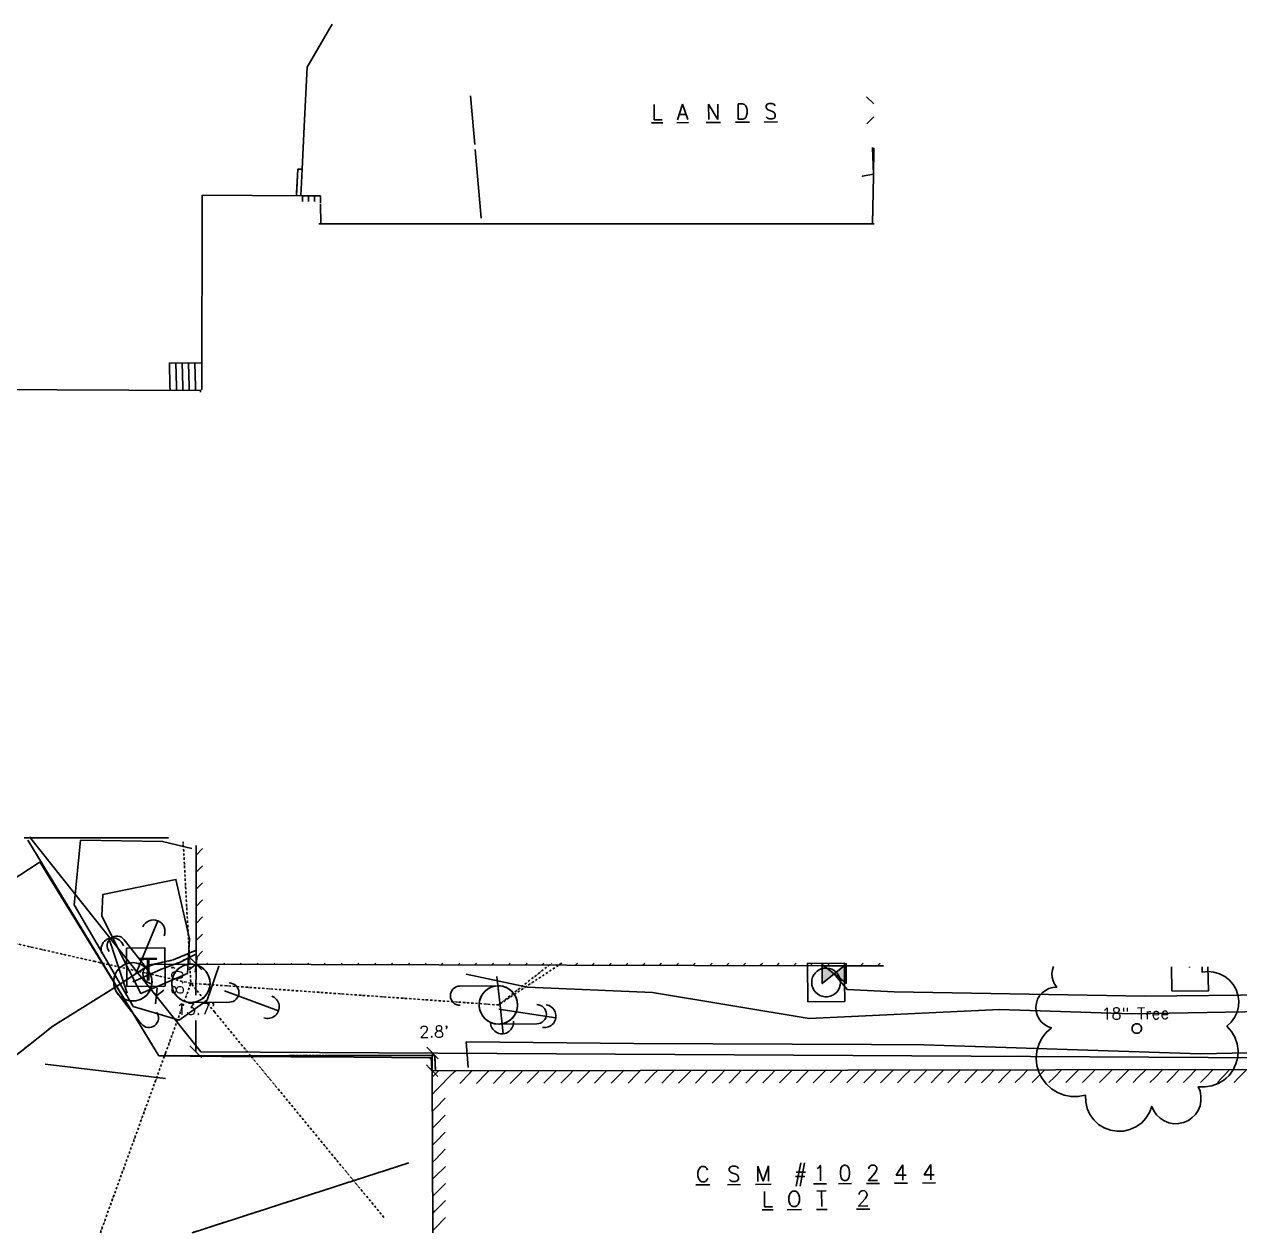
# Model space of a CAD drawing. Header units: inches. Extents: x -5728 to 15181, y 9834 to 15140.
# Drawn here: x 10848 to 13130, y 9881 to 12149 of the extents above; entities that cross this region are included whole.
import ezdxf

# ---------------------------------------------------------------- set-up
doc = ezdxf.new("R2010")
doc.units = ezdxf.units.IN
doc.header["$MEASUREMENT"] = 0
for name, pattern in [('IMPORT-FNCG', [6.9, 4.2, -1.8, 0, -0.9]), ('IMPORT-FNCW', [6, 4.2, -0.9, 0, -0.9]), ('IMPORT-OHTEL', [7.8, 4.2, -1.8, 0, -1.8]), ('IMPORT-OHU', [7.8, 4.2, -1.8, 0, -1.8]), ('IMPORT-TEL', [7.2, 4.2, -1.8, 0, -1.2])]:
    doc.linetypes.add(name, pattern=pattern)
for name, color, linetype, lineweight in [('1810 S Park Street_dwg', 147, 'Continuous', 9), ('G-ANNO-MASK', 147, 'Continuous', 9), ('V-ANNO-DIMS-TEXT0', 147, 'Continuous', 9), ('V-ANNO-TEXT0-E', 147, 'Continuous', 9), ('V-ANNO-TEXT0-VEG-E', 147, 'Continuous', 9), ('V-ANNO-TEXT1', 147, 'Continuous', 9), ('V-BLDG-OTLN-E', 147, 'Continuous', 9), ('V-BLDG-PATT-E', 147, 'Continuous', 9), ('V-COMM-OVHD-E', 147, 'IMPORT-OHTEL', 9), ('V-COMM-UNDR-E', 147, 'IMPORT-TEL', 9), ('V-FENC-UNID-E', 147, 'IMPORT-FNCG', 9), ('V-NGAS-EQPM-E', 147, 'Continuous', 9), ('V-NODE-BLDG-E', 147, 'Continuous', 9), ('V-NODE-COMM-TPED-E', 147, 'Continuous', 9), ('V-NODE-PLNT-TREE-E', 147, 'Continuous', 9), ('V-NODE-POWR-DGUY-E', 147, 'Continuous', 9), ('V-NODE-POWR-PPO-E', 147, 'Continuous', 9), ('V-NODE-SITE-POST-E', 147, 'Continuous', 9), ('V-POWR-OVHD-UNID-E', 147, 'IMPORT-OHU', 9), ('V-PROP-PRCL', 147, 'Continuous', 9), ('V-ROAD-ASPH-E', 147, 'Continuous', 9), ('V-ROAD-CONC-E', 147, 'Continuous', 9), ('V-SITE-E', 147, 'Continuous', 9), ('V-SURV-FIGR-E', 147, 'Continuous', 9), ('V-TOPO-FALT-E', 147, 'Continuous', 9), ('V-WALL-RTWL-E', 147, 'Continuous', 9)]:
    doc.layers.add(name, color=color, linetype=linetype, lineweight=lineweight)
doc.styles.add('Arial_2', font='arial.ttf', dxfattribs={"height": 43.2})
doc.styles.add('Simplex', font='simplex_.ttf', dxfattribs={"height": 21.6})
doc.styles.add('Simplex_2', font='simplex_.ttf', dxfattribs={"height": 28.8})
pattern_1 = [(45, (9819451.128, 5668339.104), (-15.9099, 15.9099), [])]

# ---------------------------------------------------------------- blocks, each defined once
blk = doc.blocks.new('1810 S Park Street_dwg_VAI-TOPO-GSV-1480294-SITE PLAN')
at = {"layer": 'G-ANNO-MASK', "lineweight": 25}
for points in [[(-0.751, -0.607), (0, 0), (-0.643, 0.508), (-0.751, 0.509), (-0.751, -0.24)], [(0.751, -0.594), (0.751, 0.493), (0.612, 0.494), (0, 0), (0.033, -0.026)]]:
    blk.add_hatch(color=165, dxfattribs=at).paths.add_polyline_path(points, flags=0)
at = {"layer": 'G-ANNO-MASK', "color": 143, "lineweight": 25, "flags": 128}
blk.add_lwpolyline([(-0.751, -0.607), (-0.751, 0.594), (0, 0), (0.751, 0.607), (0.751, -0.594), (0, 0)], close=True, dxfattribs=at)
at = {"layer": 'V-NGAS-EQPM-E', "color": 143, "lineweight": 25, "flags": 128}
blk.add_lwpolyline([(-0.751, 0.594), (0.751, -0.594), (0.751, 0.607), (-0.751, -0.607)], close=True, dxfattribs=at)
blk = doc.blocks.new('1810 S Park Street_dwg__ArchTick-V28-SITE PLAN')
at = {"layer": 'V-ANNO-DIMS-TEXT0', "color": 153, "lineweight": 25}
for p, q in [((-1.9, -1.9), (0, 0)), ((-6, -6), (-2.8, -2.8)), ((-2.8, -2.8), (-2.5, -2.5)), ((-2.5, -2.5), (-1.9, -1.9))]:
    blk.add_line(p, q, dxfattribs=at)
at = {"layer": 'V-ANNO-DIMS-TEXT0', "color": 143, "lineweight": 25}
blk.add_line((0, 0), (3.7, 3.7), dxfattribs=at)
at = {"layer": 'V-ANNO-DIMS-TEXT0', "color": 145, "lineweight": 25}
blk.add_line((3.8, 3.8), (6, 6), dxfattribs=at)
blk = doc.blocks.new('1810 S Park Street_dwg__ArchTick-V22-SITE PLAN')
at = {"layer": 'V-ANNO-DIMS-TEXT0', "color": 143, "lineweight": 25}
blk.add_line((-6, -6), (6, 6), dxfattribs=at)
blk = doc.blocks.new('1810 S Park Street_dwg__ArchTick-V33-SITE PLAN')
at = {"layer": 'V-ANNO-DIMS-TEXT0', "color": 143, "lineweight": 25}
for p, q in [((-6, -6), (2, 2)), ((2, 2), (2.9, 2.9)), ((2.9, 2.9), (4.7, 4.7))]:
    blk.add_line(p, q, dxfattribs=at)
at = {"layer": 'V-ANNO-DIMS-TEXT0', "color": 153, "lineweight": 25}
blk.add_line((4.7, 4.7), (6, 6), dxfattribs=at)
blk = doc.blocks.new('1810 S Park Street_dwg-1419150-SITE PLAN')
at = {"layer": 'V-BLDG-PATT-E'}
h = blk.add_hatch(dxfattribs=at)
h.set_pattern_fill('FP_2', color=256, style=0, pattern_type=2)
h.set_pattern_definition([(45, (9818405.316, 5669489.856), (-15.9099, 15.9099), [])])
h.paths.add_polyline_path([(9820305, 5669498.8), (9820305.1, 5669504.1), (9819026.5, 5669514.6), (9819028.3, 5669732.4), (9819016.4, 5669735.7), (9819014.5, 5669512.8), (9820304.9, 5669498.8)], flags=0)
h = blk.add_hatch(dxfattribs=at)
h.set_pattern_fill('FP_1', color=256, style=0, pattern_type=2)
h.set_pattern_definition(pattern_1)
h.paths.add_polyline_path([(9819458.8, 5669004.9), (9819462.8, 5669305.1), (9821020.3, 5669281.8), (9821020.3, 5669298.5), (9819456.1, 5669309.1), (9819454.6, 5669005), (9819458.5, 5669004.9)], flags=0)
h = blk.add_hatch(dxfattribs=at)
h.set_pattern_fill('FP_1', color=256, style=0, pattern_type=2)
h.set_pattern_definition(pattern_1)
h.paths.add_polyline_path([(9819478.5, 5669004.8), (9819480, 5669285), (9820996.2, 5669274.7), (9820994.8, 5668992.4), (9821018.8, 5668992.2), (9821020.2, 5669281.8), (9819462.8, 5669305.1), (9819458.8, 5669004.9), (9819477.7, 5669004.8)], flags=0)
at = {"layer": 'G-ANNO-MASK', "color": 143, "lineweight": 25}
for p, q in [((9818884.1, 5669471.6), (9818884.1, 5669543.6)), ((9818956.1, 5669543.6), (9818956.1, 5669471.6)), ((9820161.9, 5669432.7), (9820161.9, 5669504.7)), ((9820231.5, 5669504.7), (9820231.5, 5669500.5)), ((9820231.5, 5669500.5), (9820231.5, 5669469.3)), ((9818859.5, 5669479.9), (9818859.5, 5669480.4)), ((9820231.5, 5669469.3), (9820231.5, 5669432.7)), ((9818878.5, 5669448.7), (9818878.2, 5669448.9)), ((9819012.8, 5669442), (9819008.3, 5669441.3)), ((9819015.6, 5669442.9), (9819012.9, 5669442))]:
    blk.add_line(p, q, dxfattribs=at)
at = {"layer": 'G-ANNO-MASK', "color": 143, "lineweight": 25, "flags": 128}
for points in [[(9818859.5, 5669480.4), (9818859.4, 5669482.6), (9818859.9, 5669485.8), (9818860.5, 5669489.4), (9818861.6, 5669492.5), (9818862.8, 5669495.8), (9818864.5, 5669498.7), (9818866.3, 5669501.7), (9818868.5, 5669504.3), (9818870.8, 5669506.8), (9818873.5, 5669508.9), (9818876.2, 5669511), (9818879.3, 5669512.6), (9818882.3, 5669514.1), (9818885.7, 5669515), (9818888.9, 5669515.9), (9818892.4, 5669516.2), (9818895.7, 5669516.5), (9818899.3, 5669516.1), (9818902.5, 5669515.8), (9818906, 5669514.7), (9818909.1, 5669513.8), (9818912.4, 5669512), (9818915.1, 5669510.6), (9818918.3, 5669508), (9818920.5, 5669506.3), (9818924.9, 5669501.1), (9818926, 5669499.1), (9818928.3, 5669495.1), (9818929.2, 5669492.3), (9818930.4, 5669488.6), (9818930.8, 5669485.5)], [(9818968.5, 5669480.4), (9818969.2, 5669483.8), (9818969.8, 5669487.1), (9818971.1, 5669490.3), (9818972.3, 5669493.4), (9818974.3, 5669496.4), (9818976, 5669499.2), (9818978.5, 5669501.8), (9818980.8, 5669504.2), (9818983.7, 5669506.3), (9818986.3, 5669508.1), (9818989.8, 5669509.7), (9818992.6, 5669511), (9818996.5, 5669511.9), (9818999.2, 5669512.6), (9819006.1, 5669512.9), (9819008.3, 5669512.6), (9819012.8, 5669511.9)], [(9819012.8, 5669511.9), (9819015.6, 5669511), (9819019.3, 5669509.7), (9819022, 5669508.1), (9819025.2, 5669506.3), (9819027.7, 5669504.2), (9819030.4, 5669501.8), (9819032.4, 5669499.2), (9819034.6, 5669496.4), (9819036.2, 5669493.4), (9819037.8, 5669490.3), (9819038.7, 5669487.1)], [(9818930.9, 5669485.4), (9818931.3, 5669481.9), (9818931.1, 5669478.6), (9818930.9, 5669475), (9818930.1, 5669471.8), (9818929.3, 5669468.4), (9818927.8, 5669465.4), (9818926.3, 5669462.2), (9818924.4, 5669459.5), (9818922.3, 5669456.7), (9818919.8, 5669454.3), (9818917.3, 5669452), (9818914.4, 5669450.2), (9818911.5, 5669448.3), (9818908.3, 5669447.1), (9818905.1, 5669445.9), (9818901.7, 5669445.2), (9818898.4, 5669444.6), (9818894.9, 5669444.7), (9818891.6, 5669444.7), (9818888, 5669445.4), (9818884.9, 5669446.1), (9818881.4, 5669447.5), (9818878.5, 5669448.7)], [(9819008.3, 5669441.3), (9819006.1, 5669441), (9818999.2, 5669441.3), (9818996.5, 5669442), (9818992.6, 5669442.9), (9818989.8, 5669444.2), (9818986.3, 5669445.8), (9818983.7, 5669447.6), (9818980.8, 5669449.7), (9818978.5, 5669452.1), (9818976, 5669454.7), (9818974.3, 5669457.5), (9818972.3, 5669460.4), (9818971.1, 5669463.6), (9818969.8, 5669466.8), (9818969.2, 5669470.1), (9818968.5, 5669473.5), (9818968.5, 5669476.9), (9818968.5, 5669480.4)], [(9819038.7, 5669487.1), (9819039.7, 5669483.8), (9819040, 5669480.4), (9819040.3, 5669476.9), (9819040, 5669473.5), (9819039.7, 5669470.1), (9819038.7, 5669466.8), (9819037.8, 5669463.6)], [(9819546, 5669424.8), (9819545.3, 5669428.1), (9819545.3, 5669431.5), (9819545.3, 5669434.9), (9819546, 5669438.3), (9819546.6, 5669441.6), (9819547.9, 5669444.9), (9819549.2, 5669448), (9819551.1, 5669451), (9819552.9, 5669453.7), (9819555.3, 5669456.3), (9819557.6, 5669458.7), (9819560.6, 5669460.8), (9819563.2, 5669462.7), (9819566.6, 5669464.2), (9819569.4, 5669465.5), (9819573.4, 5669466.5), (9819576, 5669467.1), (9819582.9, 5669467.4), (9819585.1, 5669467.1), (9819589.6, 5669466.5), (9819592.4, 5669465.5), (9819596.1, 5669464.2), (9819598.8, 5669462.7), (9819602, 5669460.8), (9819604.5, 5669458.7), (9819607.2, 5669456.3), (9819609.3, 5669453.7), (9819611.4, 5669451), (9819613, 5669448), (9819614.6, 5669444.9), (9819615.5, 5669441.6), (9819616.5, 5669438.3), (9819616.8, 5669434.9), (9819617.2, 5669431.5), (9819616.8, 5669428.1), (9819616.5, 5669424.7), (9819615.5, 5669421.3), (9819614.6, 5669418.1), (9819613, 5669415), (9819611.4, 5669412), (9819609.3, 5669409.2), (9819607.2, 5669406.6), (9819604.5, 5669404.3), (9819602, 5669402.2), (9819598.8, 5669400.3), (9819596.1, 5669398.7), (9819592.4, 5669397.5), (9819589.6, 5669396.5), (9819585.1, 5669395.9)], [(9819037.8, 5669463.6), (9819036.2, 5669460.4), (9819034.6, 5669457.5), (9819032.4, 5669454.7), (9819030.4, 5669452.1), (9819027.7, 5669449.7), (9819025.2, 5669447.6), (9819022, 5669445.8), (9819019.3, 5669444.2), (9819015.6, 5669442.9)], [(9819585.1, 5669395.9), (9819582.9, 5669395.5), (9819576, 5669395.9), (9819573.4, 5669396.5), (9819569.4, 5669397.5), (9819566.6, 5669398.7), (9819563.2, 5669400.3), (9819560.6, 5669402.2), (9819557.6, 5669404.3), (9819555.3, 5669406.6), (9819552.9, 5669409.2), (9819551.1, 5669412), (9819549.2, 5669415), (9819547.9, 5669418.1), (9819546.6, 5669421.3), (9819546, 5669424.7)]]:
    blk.add_lwpolyline(points, dxfattribs=at)
at = {"layer": 'G-ANNO-MASK', "color": 153, "lineweight": 25, "flags": 128}
for points in [[(9818859.7, 5669475.9), (9818859.6, 5669479), (9818859.5, 5669479.9)], [(9818869.5, 5669455.6), (9818867.9, 5669457.2), (9818864, 5669462.9), (9818862.9, 5669465.4), (9818861.2, 5669469.1), (9818860.5, 5669472.1), (9818859.7, 5669475.8)], [(9818874.3, 5669451.5), (9818872.8, 5669452.5), (9818869.5, 5669455.6)], [(9818878.2, 5669448.9), (9818875.3, 5669450.8), (9818874.3, 5669451.5)]]:
    blk.add_lwpolyline(points, dxfattribs=at)
at = {"layer": 'V-ANNO-DIMS-TEXT0', "color": 143, "lineweight": 25}
for p, q in [((9818939.3, 5669453.8), (9818953.2, 5669464.7)), ((9819012.3, 5669348.5), (9819013.1, 5669407)), ((9819456.2, 5669314.2), (9819456.4, 5669333.3)), ((9819456.4, 5669333.4), (9819456.6, 5669342.3)), ((9819456.1, 5669309.1), (9819456.2, 5669314.1))]:
    blk.add_line(p, q, dxfattribs=at)
at = {"layer": 'V-ANNO-DIMS-TEXT0', "color": 143, "lineweight": 25, "flags": 128}
blk.add_lwpolyline([(9819013.7, 5669454.3), (9819014.5, 5669512.8), (9819000.6, 5669501.9)], dxfattribs=at)
at = {"layer": 'V-ANNO-TEXT0-E', "color": 143, "lineweight": 25}
blk.add_line((9820879, 5669491.4), (9820879, 5669492.5), dxfattribs=at)
at = {"layer": 'V-BLDG-OTLN-E', "color": 153, "lineweight": 25}
for p, q in [((9820295.2, 5670891.8), (9819256.4, 5670900.4)), ((9820298.6, 5670891.8), (9820295.4, 5670891.8))]:
    blk.add_line(p, q, dxfattribs=at)
at = {"layer": 'V-BLDG-OTLN-E', "color": 143, "lineweight": 25}
for p, q in [((9818762.6, 5670593), (9818467.2, 5670596.4)), ((9819230.4, 5669510.5), (9820189.4, 5669500)), ((9820189.4, 5669500), (9820192.7, 5669500)), ((9820192.7, 5669500), (9820230.3, 5669499.6)), ((9820230.3, 5669499.6), (9820234.5, 5669499.6)), ((9820234.5, 5669499.6), (9820305, 5669498.8)), ((9819456.1, 5669309.1), (9821016.3, 5669298.5))]:
    blk.add_line(p, q, dxfattribs=at)
at = {"layer": 'V-BLDG-OTLN-E', "color": 253, "lineweight": 25}
blk.add_line((9819454.5, 5669005), (9819456.1, 5669309.1), dxfattribs=at)
at = {"layer": 'V-BLDG-OTLN-E', "color": 143, "lineweight": 25, "flags": 128}
for points in [[(9819031.7, 5670586.6), (9819031.7, 5670589.8), (9818762.7, 5670592.9)], [(9819016.4, 5669735.7), (9819014.5, 5669512.8), (9819230.3, 5669510.5)]]:
    blk.add_lwpolyline(points, dxfattribs=at)
at = {"layer": 'V-COMM-OVHD-E', "color": 153, "lineweight": 25}
blk.add_line((9819410.5, 5669136.3), (9819002.9, 5669008.7), dxfattribs=at)
at = {"layer": 'V-COMM-UNDR-E', "color": 153, "lineweight": 25}
blk.add_line((9818862.5, 5669471.1), (9818864.2, 5669472.2), dxfattribs=at)
at = {"layer": 'V-COMM-UNDR-E', "color": 143, "lineweight": 25}
blk.add_line((9818864.2, 5669472.2), (9818864.4, 5669472.3), dxfattribs=at)
at = {"layer": 'V-COMM-UNDR-E', "color": 143, "lineweight": 25, "flags": 128}
for points in [[(9818864.4, 5669472.3), (9818920.1, 5669507.6), (9818937.4, 5669513.7), (9818971.5, 5669521), (9819013.2, 5669538.2)], [(9819013.1, 5669531), (9818983.3, 5669516.4), (9818952.5, 5669505.3), (9818895.4, 5669480.5)]]:
    blk.add_lwpolyline(points, dxfattribs=at)
at = {"layer": 'V-COMM-UNDR-E', "color": 153, "lineweight": 25, "flags": 128}
blk.add_lwpolyline([(9818550.5, 5669012.4), (9818539.8, 5669030.8), (9818484.4, 5669178.1), (9818565.9, 5669262.3), (9818689.3, 5669355.4), (9818744.3, 5669398.4), (9818854.3, 5669465.9), (9818862.5, 5669471.1)], dxfattribs=at)
at = {"layer": 'V-FENC-UNID-E', "color": 143, "linetype": 'IMPORT-FNCW', "lineweight": 25}
for p, q in [((9818700.6, 5669748.1), (9818831.7, 5669528.2)), ((9818831.7, 5669528.1), (9818832.4, 5669526.9)), ((9818832.5, 5669526.8), (9818940.2, 5669346.1)), ((9818940.2, 5669346.1), (9818941.2, 5669344.5)), ((9818941.2, 5669344.5), (9818943.2, 5669341.1)), ((9818943.2, 5669341.1), (9819060.3, 5669340.3)), ((9819060.4, 5669340.3), (9819257.8, 5669339.1)), ((9819257.8, 5669339.1), (9819405, 5669338.2)), ((9819405, 5669338.2), (9819460.9, 5669337.8)), ((9819460.9, 5669337.8), (9819462, 5669309.1))]:
    blk.add_line(p, q, dxfattribs=at)
at = {"layer": 'V-NODE-BLDG-E', "color": 153, "lineweight": 25}
for p, q in [((9820286.4, 5671130.6), (9820299.6, 5671117.4)), ((9820286.4, 5671079.7), (9820299.5, 5671092.8))]:
    blk.add_line(p, q, dxfattribs=at)
at = {"layer": 'V-NODE-COMM-TPED-E', "color": 143, "lineweight": 25, "flags": 128}
blk.add_lwpolyline([(9818956.1, 5669471.6), (9818884.1, 5669471.6), (9818884.1, 5669543.6), (9818956.1, 5669543.6)], close=True, dxfattribs=at)
at = {"layer": 'V-NODE-PLNT-TREE-E', "color": 143, "lineweight": 25, "flags": 128}
for points in [[(9820624.1, 5669495.3), (9820621.9, 5669489), (9820620.9, 5669482.1), (9820621.2, 5669475.1), (9820622.8, 5669468.3), (9820625.6, 5669462), (9820629.6, 5669456.2), (9820622.1, 5669455.7), (9820614.9, 5669453.7), (9820608.2, 5669450.4), (9820602.3, 5669445.8), (9820597.3, 5669440.2), (9820593.5, 5669433.8), (9820591.1, 5669426.7), (9820590.1, 5669419.3), (9820590.5, 5669411.8), (9820592.3, 5669404.6), (9820595.5, 5669397.8), (9820599.9, 5669391.8), (9820605.5, 5669386.8), (9820611.9, 5669382.9), (9820618.9, 5669380.3), (9820609.1, 5669371.4), (9820601, 5669360.8)], [(9820946, 5669282.9), (9820951.7, 5669288), (9820959.4, 5669298.2), (9820964.9, 5669309.7), (9820968.2, 5669322.1), (9820969, 5669334.8), (9820967.3, 5669347.5), (9820963.2, 5669359.6), (9820956.9, 5669370.7), (9820948.5, 5669380.4), (9820956.6, 5669387.8), (9820963.1, 5669396.6), (9820967.7, 5669406.6), (9820970.5, 5669417.2), (9820971.1, 5669428.1), (9820969.6, 5669439), (9820966.1, 5669449.4), (9820960.7, 5669458.9), (9820953.6, 5669467.2), (9820945, 5669474), (9820935.3, 5669479.1), (9820924.7, 5669482.2), (9820913.8, 5669483.2), (9820902.9, 5669482.2), (9820902.8, 5669492.3)], [(9820788.2, 5669377.5), (9820788.1, 5669379.2), (9820787.6, 5669380.8), (9820786.8, 5669382.3), (9820785.7, 5669383.7), (9820784.4, 5669384.8), (9820783, 5669385.6), (9820781.3, 5669386.2), (9820779.7, 5669386.4), (9820777.9, 5669386.4), (9820776.3, 5669386), (9820774.7, 5669385.2), (9820773.3, 5669384.3), (9820772.2, 5669383), (9820771.2, 5669381.6), (9820770.6, 5669380), (9820770.3, 5669378.3), (9820770.3, 5669376.6), (9820770.6, 5669374.9), (9820771.2, 5669373.3), (9820772.2, 5669371.9), (9820773.3, 5669370.7), (9820774.7, 5669369.7), (9820776.3, 5669368.9), (9820777.9, 5669368.5), (9820779.7, 5669368.5), (9820781.3, 5669368.7), (9820783, 5669369.3), (9820784.4, 5669370.1), (9820785.7, 5669371.2), (9820786.8, 5669372.6)], [(9820786.9, 5669372.7), (9820787.6, 5669374.1), (9820788.1, 5669375.7), (9820788.2, 5669377.5)], [(9820601, 5669360.7), (9820595.1, 5669348.9), (9820591.4, 5669336.2), (9820590.1, 5669323), (9820591.3, 5669309.8), (9820594.8, 5669297), (9820599.2, 5669288.1)]]:
    blk.add_lwpolyline(points, dxfattribs=at)
at = {"layer": 'V-NODE-PLNT-TREE-E', "color": 145, "lineweight": 25, "flags": 128}
for points in [[(9820599.2, 5669288.1), (9820600.7, 5669285.1), (9820608.6, 5669274.4), (9820618.3, 5669265.4), (9820629.5, 5669258.3), (9820641.8, 5669253.4), (9820654.9, 5669250.8), (9820668.1, 5669250.6), (9820681.2, 5669252.9), (9820681.3, 5669252.9), (9820681.5, 5669252.9), (9820681.6, 5669252.9), (9820681.7, 5669252.9), (9820681.9, 5669252.8)], [(9820681.9, 5669252.8), (9820682.2, 5669240.4), (9820684.9, 5669228.3), (9820689.9, 5669216.9), (9820697.1, 5669206.8), (9820706.1, 5669198.2), (9820716.6, 5669191.6), (9820728.1, 5669187.1), (9820740.4, 5669184.9), (9820752.8, 5669185.2), (9820764.9, 5669187.9), (9820776.2, 5669192.9), (9820786.4, 5669200), (9820795, 5669209), (9820801.7, 5669219.5), (9820806.2, 5669231), (9820809.9, 5669222.6), (9820815.1, 5669215), (9820821.7, 5669208.6), (9820829.4, 5669203.5), (9820837.9, 5669200.1), (9820847, 5669198.3), (9820856.2, 5669198.4), (9820865.2, 5669200.2), (9820873.8, 5669203.7), (9820881.4, 5669208.8), (9820888, 5669215.3), (9820893.1, 5669222.9), (9820896.7, 5669231.4), (9820898.6, 5669240.4), (9820898.7, 5669249.7), (9820897.1, 5669258.7), (9820893.7, 5669267.3), (9820906.5, 5669266.7), (9820919.1, 5669268.6), (9820931.2, 5669272.9), (9820942.1, 5669279.4), (9820946, 5669282.9)]]:
    blk.add_lwpolyline(points, dxfattribs=at)
at = {"layer": 'V-NODE-POWR-DGUY-E', "color": 143, "lineweight": 25}
for p, q in [((9818943.2, 5669594.8), (9818900.9, 5669495.5)), ((9818851.3, 5669562.2), (9818857.7, 5669542.5)), ((9818857.7, 5669542.4), (9818884.5, 5669459.4)), ((9819585.6, 5669418.9), (9819578.8, 5669484.9)), ((9819168.4, 5669423.7), (9819067.5, 5669462)), ((9819688.8, 5669406.3), (9819582.2, 5669423.9)), ((9819589.9, 5669377.4), (9819585.6, 5669418.8))]:
    blk.add_line(p, q, dxfattribs=at)
for centre, start, end in [((9818934.8, 5669574.9), 336.936, 156.936), ((9818857.9, 5669541.7), 125.9213, 194.7582), ((9818857.9, 5669541.7), 107.9213, 125.9213), ((9818857.9, 5669541.7), 17.9213, 107.9213), ((9818857.9, 5669541.7), 194.7891, 197.9213), ((9819148.2, 5669431.4), 249.2167, 69.2167), ((9819667.4, 5669409.8), 260.5956, 80.5956), ((9819587.7, 5669398.9), 185.911, 5.911)]:
    blk.add_arc(centre, 21.6, start, end, dxfattribs=at)
at = {"layer": 'V-NODE-POWR-PPO-E', "color": 143, "lineweight": 25}
for p, q in [((9818923.9, 5669502.5), (9818880, 5669559.5)), ((9819004.3, 5669512.9), (9818932.3, 5669512.9)), ((9819581.2, 5669467.5), (9819509.2, 5669467.5)), ((9818892.5, 5669425.1), (9818893.1, 5669424.4)), ((9818893.1, 5669424.4), (9818910.6, 5669401.6)), ((9819004.3, 5669440.9), (9819076.3, 5669440.9)), ((9819581.2, 5669395.5), (9819653.2, 5669395.5))]:
    blk.add_line(p, q, dxfattribs=at)
at = {"layer": 'V-NODE-POWR-PPO-E', "color": 153, "lineweight": 25}
for p, q in [((9818866.8, 5669458.6), (9818881.5, 5669439.5)), ((9818881.5, 5669439.5), (9818892.5, 5669425.1))]:
    blk.add_line(p, q, dxfattribs=at)
at = {"layer": 'V-NODE-POWR-PPO-E', "color": 143, "lineweight": 25}
blk.add_circle((9819581.2, 5669431.5), 36, dxfattribs=at)
for centre, radius, start, end in [((9818865.7, 5669548.6), 18, 37.5722, 217.5722), ((9818895.4, 5669480.5), 36, 0, 179.7835), ((9818932.3, 5669494.9), 18, 90, 163.1827), ((9819004.3, 5669476.9), 36, 0, 269.8486), ((9818932.3, 5669494.9), 18, 163.3354, 270), ((9818895.4, 5669480.5), 36, 180, 180.667), ((9818895.4, 5669480.5), 36, 241.8308, 0), ((9819004.3, 5669476.9), 36, 270, 0), ((9819076.3, 5669458.9), 18, 270, 90), ((9819509.2, 5669449.5), 18, 90, 270), ((9818895.4, 5669480.5), 36, 241.3742, 241.8308), ((9818925, 5669412.5), 18, 217.5722, 37.5722), ((9819653.2, 5669413.5), 18, 270, 90)]:
    blk.add_arc(centre, radius, start, end, dxfattribs=at)
at = {"layer": 'V-NODE-POWR-PPO-E', "color": 153, "lineweight": 25}
for start, end in [(180.667, 188.468), (188.468, 233.4253), (233.4253, 241.3742)]:
    blk.add_arc((9818895.4, 5669480.5), 36, start, end, dxfattribs=at)
at = {"layer": 'V-NODE-SITE-POST-E', "color": 143, "lineweight": 25}
blk.add_line((9820231.5, 5669469.3), (9820231.5, 5669500.5), dxfattribs=at)
at = {"layer": 'V-NODE-SITE-POST-E', "color": 143, "lineweight": 25, "flags": 128}
for points in [[(9820231.5, 5669500.5), (9820231.5, 5669504.7), (9820161.9, 5669504.7), (9820161.9, 5669432.7)], [(9820161.9, 5669432.7), (9820231.5, 5669432.7), (9820231.5, 5669469.3)]]:
    blk.add_lwpolyline(points, dxfattribs=at)
at = {"layer": 'V-NODE-SITE-POST-E', "color": 143, "lineweight": 25}
for start, end in [(105.6875, 0), (102.8571, 105.6875), (86.8141, 102.8571), (45.0781, 86.8141), (34.2857, 45.0781), (17.1429, 34.2857), (16.4426, 17.1429), (0, 16.4426)]:
    blk.add_arc((9820196.7, 5669468.7), 27, start, end, dxfattribs=at)
at = {"layer": 'V-POWR-OVHD-UNID-E', "color": 153, "lineweight": 25}
for p, q in [((9818190.1, 5669668.5), (9818822.9, 5669519.6)), ((9818823, 5669519.6), (9818835.2, 5669516.8)), ((9818835.2, 5669516.8), (9818837.7, 5669516.2)), ((9818830.6, 5669010.1), (9818953.7, 5669340.9)), ((9819116.5, 5669338.5), (9819363, 5669034.4))]:
    blk.add_line(p, q, dxfattribs=at)
at = {"layer": 'V-POWR-OVHD-UNID-E', "color": 143, "lineweight": 25}
for p, q in [((9818837.7, 5669516.2), (9818838.1, 5669516.1)), ((9819581.2, 5669431.5), (9819682, 5669509.2)), ((9819004.3, 5669476.9), (9819506.6, 5669437.4)), ((9819048.1, 5669423), (9819112.8, 5669343.2)), ((9818953.7, 5669340.9), (9818955, 5669344.3)), ((9818955, 5669344.3), (9818955.6, 5669345.9)), ((9819112.8, 5669343.2), (9819114.1, 5669341.5)), ((9819114.1, 5669341.5), (9819116.5, 5669338.5))]:
    blk.add_line(p, q, dxfattribs=at)
at = {"layer": 'V-POWR-OVHD-UNID-E', "color": 143, "lineweight": 25, "flags": 128}
for points in [[(9818838.1, 5669516.1), (9819004.3, 5669476.9), (9818992, 5669742.6)], [(9819506.6, 5669437.4), (9819581.2, 5669431.5), (9819700.9, 5669509.1)], [(9818955.6, 5669345.9), (9819004.3, 5669476.9), (9819048, 5669423.1)]]:
    blk.add_lwpolyline(points, dxfattribs=at)
at = {"layer": 'V-PROP-PRCL', "color": 143, "lineweight": 25}
for p, q in [((9818703.7, 5669754.1), (9818867.3, 5669545.5)), ((9818867.4, 5669545.3), (9819022, 5669348.3)), ((9819022, 5669348.3), (9821402.1, 5669315.5))]:
    blk.add_line(p, q, dxfattribs=at)
at = {"layer": 'V-ROAD-ASPH-E', "color": 153, "lineweight": 25}
blk.add_line((9818721.6, 5669706.1), (9818722.7, 5669706.9), dxfattribs=at)
at = {"layer": 'V-ROAD-ASPH-E', "color": 253, "lineweight": 25}
for p, q in [((9818722.7, 5669706.9), (9818741.7, 5669675.4)), ((9818741.7, 5669675.4), (9818767.5, 5669632.5)), ((9818767.5, 5669632.5), (9818831, 5669527.2)), ((9818831, 5669527.2), (9818891, 5669427.7)), ((9818891, 5669427.7), (9818910.1, 5669395.9)), ((9818910.1, 5669395.9), (9818917.8, 5669383.2)), ((9818917.8, 5669383.2), (9818940.2, 5669346.1)), ((9818940.2, 5669346.1), (9818941.1, 5669344.5)), ((9818941.1, 5669344.5), (9818943.2, 5669341.1)), ((9818943.2, 5669341.1), (9819060.6, 5669339.3)), ((9819060.6, 5669339.3), (9819191.2, 5669337.4)), ((9819191.2, 5669337.4), (9819239.9, 5669336.7)), ((9819239.9, 5669336.7), (9819449.8, 5669333.6)), ((9819449.8, 5669333.6), (9819451.4, 5669333.6)), ((9819451.4, 5669333.6), (9819454.2, 5669333.5))]:
    blk.add_line(p, q, dxfattribs=at)
at = {"layer": 'V-ROAD-ASPH-E', "color": 153, "lineweight": 25, "flags": 128}
for points in [[(9818597.1, 5669629.2), (9818624.9, 5669643.5), (9818666.8, 5669671), (9818721.6, 5669706.1)], [(9819454.2, 5669333.5), (9819455.6, 5669310.7), (9819456.1, 5669309.1)]]:
    blk.add_lwpolyline(points, dxfattribs=at)
at = {"layer": 'V-ROAD-CONC-E', "color": 253, "lineweight": 25}
blk.add_line((9819284.5, 5671274.9), (9819236.4, 5671195.1), dxfattribs=at)
at = {"layer": 'V-ROAD-CONC-E', "color": 153, "lineweight": 25}
for p, q in [((9819236.4, 5671195.1), (9819230.3, 5671083.2)), ((9819237.3, 5670953.3), (9819237.3, 5670942.4)), ((9819248.5, 5670953), (9819248.5, 5670942.3)), ((9819259.7, 5670900.4), (9819259.7, 5670938.2))]:
    blk.add_line(p, q, dxfattribs=at)
at = {"layer": 'V-ROAD-CONC-E', "color": 145, "lineweight": 25}
for p, q in [((9819230.3, 5671083.2), (9819226, 5671003.7)), ((9819037.4, 5670937.3), (9819034.1, 5670597.3))]:
    blk.add_line(p, q, dxfattribs=at)
at = {"layer": 'V-ROAD-CONC-E', "color": 143, "lineweight": 25}
blk.add_line((9820845.5, 5669447.4), (9820845.6, 5669492.9), dxfattribs=at)
at = {"layer": 'V-ROAD-CONC-E', "color": 153, "lineweight": 25, "flags": 128}
for points in [[(9820299.2, 5671033.7), (9820298.2, 5670981.3), (9820295.5, 5670891.8)], [(9819259.7, 5670939.7), (9819259.7, 5670952.8), (9819229.2, 5670953.5)]]:
    blk.add_lwpolyline(points, dxfattribs=at)
at = {"layer": 'V-ROAD-CONC-E', "color": 145, "lineweight": 25, "flags": 128}
for points in [[(9819226.2, 5670953.6), (9819037.6, 5670956), (9819037.4, 5670937.4)], [(9819229.2, 5670953.5), (9819226.2, 5670953.6), (9819225.9, 5670942.6)]]:
    blk.add_lwpolyline(points, dxfattribs=at)
at = {"layer": 'V-ROAD-CONC-E', "color": 143, "lineweight": 25, "flags": 128}
for points in [[(9819034.1, 5670597.3), (9819034.1, 5670592), (9819031.7, 5670589.8)], [(9820913.5, 5669492.2), (9820914.3, 5669447), (9820845.5, 5669447.3)]]:
    blk.add_lwpolyline(points, dxfattribs=at)
at = {"layer": 'V-SITE-E', "color": 145, "lineweight": 25}
for p, q in [((9818973.5, 5670641.7), (9818974.2, 5670597.8)), ((9819034.5, 5670641.1), (9818973.5, 5670641.7)), ((9818985.5, 5670641.6), (9818986.2, 5670597.7)), ((9818997.5, 5670641.5), (9818998.2, 5670597.6)), ((9819009.5, 5670641.3), (9819010.2, 5670597.5)), ((9819021.5, 5670641.2), (9819022.2, 5670597.4))]:
    blk.add_line(p, q, dxfattribs=at)
at = {"layer": 'V-SITE-E', "color": 143, "lineweight": 25}
for p, q in [((9818974.2, 5670597.8), (9818974.3, 5670590.4)), ((9818986.2, 5670597.7), (9818986.3, 5670590.3)), ((9818998.2, 5670597.6), (9818998.3, 5670590.2)), ((9819010.2, 5670597.5), (9819010.3, 5670590)), ((9819022.2, 5670597.4), (9819022.3, 5670589.9))]:
    blk.add_line(p, q, dxfattribs=at)
at = {"layer": 'V-SURV-FIGR-E', "color": 253, "lineweight": 25}
for p, q in [((9819284.5, 5671274.9), (9819236.4, 5671195.1)), ((9818722.7, 5669706.9), (9818741.7, 5669675.4)), ((9818741.7, 5669675.4), (9818767.5, 5669632.5)), ((9818767.5, 5669632.5), (9818831, 5669527.2)), ((9818831, 5669527.2), (9818891, 5669427.7)), ((9818891, 5669427.7), (9818910.1, 5669395.9)), ((9818910.1, 5669395.9), (9818917.8, 5669383.2)), ((9818917.8, 5669383.2), (9818940.2, 5669346.1)), ((9818940.2, 5669346.1), (9818941.1, 5669344.5)), ((9818941.1, 5669344.5), (9818943.2, 5669341.1)), ((9818943.2, 5669341.1), (9819060.6, 5669339.3)), ((9819060.6, 5669339.3), (9819191.2, 5669337.4)), ((9819191.2, 5669337.4), (9819239.9, 5669336.7)), ((9819239.9, 5669336.7), (9819449.8, 5669333.6)), ((9819449.8, 5669333.6), (9819451.4, 5669333.6)), ((9819451.4, 5669333.6), (9819454.2, 5669333.5))]:
    blk.add_line(p, q, dxfattribs=at)
at = {"layer": 'V-SURV-FIGR-E', "color": 153, "lineweight": 25}
for p, q in [((9819236.4, 5671195.1), (9819230.3, 5671083.2)), ((9819542.8, 5671138.7), (9819550.1, 5671047.2)), ((9819550.9, 5671037.8), (9819561.2, 5670908.9)), ((9818721.6, 5669706.1), (9818722.7, 5669706.9)), ((9818862.5, 5669471.1), (9818864.2, 5669472.2)), ((9818955.4, 5669298.4), (9818729.6, 5669327.5)), ((9819454.2, 5669333.5), (9819455.6, 5669310.7)), ((9819410.5, 5669136.3), (9819002.9, 5669008.7))]:
    blk.add_line(p, q, dxfattribs=at)
at = {"layer": 'V-SURV-FIGR-E', "color": 145, "lineweight": 25}
blk.add_line((9819034.1, 5670597.3), (9819037.4, 5670937.3), dxfattribs=at)
at = {"layer": 'V-SURV-FIGR-E', "color": 143, "lineweight": 25}
for p, q in [((9819034.1, 5670592), (9819034.1, 5670597.3)), ((9818700.6, 5669748.1), (9818831.7, 5669528.2)), ((9818831.7, 5669528.1), (9818832.4, 5669526.9)), ((9818832.5, 5669526.8), (9818940.2, 5669346.1)), ((9820845.5, 5669447.4), (9820845.6, 5669492.9)), ((9818864.2, 5669472.2), (9818864.4, 5669472.3)), ((9818940.2, 5669346.1), (9818941.2, 5669344.5)), ((9818941.2, 5669344.5), (9818943.2, 5669341.1)), ((9818943.2, 5669341.1), (9819060.3, 5669340.3)), ((9819060.4, 5669340.3), (9819257.8, 5669339.1)), ((9819257.8, 5669339.1), (9819405, 5669338.2))]:
    blk.add_line(p, q, dxfattribs=at)
at = {"layer": 'V-SURV-FIGR-E', "color": 145, "lineweight": 25, "flags": 128}
for points in [[(9819230.3, 5671083.2), (9819226, 5671003.7), (9819217.8, 5671003.7), (9819214.9, 5670957.8)], [(9819037.4, 5670937.4), (9819037.6, 5670956), (9819226.2, 5670953.6), (9819225.9, 5670942.6)]]:
    blk.add_lwpolyline(points, dxfattribs=at)
at = {"layer": 'V-SURV-FIGR-E', "color": 153, "lineweight": 25, "flags": 128}
for points in [[(9820299.2, 5671033.7), (9820298.2, 5670981.3), (9820295.5, 5670892.5)], [(9818597.1, 5669629.2), (9818624.9, 5669643.5), (9818666.8, 5669671), (9818721.6, 5669706.1)], [(9818550.5, 5669012.4), (9818539.8, 5669030.8), (9818484.4, 5669178.1), (9818565.9, 5669262.3), (9818689.3, 5669355.4), (9818744.3, 5669398.4), (9818854.3, 5669465.9), (9818862.5, 5669471.1)]]:
    blk.add_lwpolyline(points, dxfattribs=at)
at = {"layer": 'V-SURV-FIGR-E', "color": 143, "lineweight": 25, "flags": 128}
for points in [[(9818864.4, 5669472.3), (9818920.1, 5669507.6), (9818937.4, 5669513.7), (9818971.5, 5669521), (9819013.2, 5669538.2)], [(9819013.1, 5669531), (9818983.3, 5669516.4), (9818952.5, 5669505.3), (9818895.4, 5669480.5)], [(9820913.5, 5669492.2), (9820914.3, 5669447), (9820845.5, 5669447.3)], [(9820212, 5669484.8), (9820236.1, 5669455.3), (9820324.4, 5669450.1), (9820795.2, 5669437.9), (9821033.6, 5669438.5), (9821143.8, 5669450.2), (9821179.3, 5669460.9)], [(9819405, 5669338.2), (9819460.9, 5669337.8), (9819462, 5669310.6)]]:
    blk.add_lwpolyline(points, dxfattribs=at)
at = {"layer": 'V-TOPO-FALT-E', "color": 153, "lineweight": 25, "flags": 128}
for points in [[(9820296.6, 5671035.1), (9820298, 5670985.5), (9820277.1, 5670981.6), (9820298, 5670985.5)], [(9820295.5, 5670892.5), (9820298.2, 5670981.3), (9820299.2, 5671033.7), (9820298.2, 5670981.3)]]:
    blk.add_lwpolyline(points, close=True, dxfattribs=at)
at = {"layer": 'V-TOPO-FALT-E', "color": 143, "lineweight": 25, "flags": 128}
for points in [[(9819008.3, 5669729.7), (9818953.4, 5669743.7), (9818799.5, 5669747), (9818786.4, 5669626), (9818837.5, 5669536.7)], [(9818837.5, 5669536.7), (9818786.4, 5669626), (9818799.5, 5669747), (9818953.4, 5669743.7), (9819008.3, 5669729.7)], [(9818998.1, 5669495.5), (9818910.3, 5669458.2), (9818867.3, 5669545.3)], [(9818867.3, 5669545.3), (9818910.3, 5669458.2), (9818998.1, 5669495.5)], [(9819523.3, 5669314.8), (9819520.4, 5669362.7), (9819834.7, 5669357.3), (9820281, 5669351.5)], [(9820281, 5669351.5), (9819834.7, 5669357.3), (9819520.4, 5669362.7), (9819523.3, 5669314.8)], [(9820281.1, 5669351.5), (9820379, 5669350.3), (9820898.5, 5669328.8), (9821107.1, 5669331.9)], [(9821107.1, 5669331.9), (9820898.5, 5669328.8), (9820379, 5669350.3), (9820281.1, 5669351.5)]]:
    blk.add_lwpolyline(points, dxfattribs=at)
for points in [[(9818867.3, 5669545.3), (9818837.9, 5669604.9), (9818840.1, 5669645.1), (9818977.8, 5669672), (9819002.4, 5669560.6), (9818998.1, 5669495.5), (9819002.4, 5669560.6), (9818977.8, 5669672), (9818840.1, 5669645.1), (9818837.9, 5669604.9)], [(9818837.5, 5669536.7), (9818895.9, 5669434.5), (9818981.8, 5669407.6), (9819034.7, 5669445.2), (9819057.3, 5669508.4), (9819034.7, 5669445.2), (9818981.8, 5669407.6), (9818895.9, 5669434.5)], [(9821088.7, 5669407.9), (9820769.8, 5669404.9), (9820521.7, 5669415.4), (9820164.2, 5669401.1), (9819870.6, 5669452.7), (9819636, 5669464.4), (9819521.4, 5669489.7), (9819636, 5669464.4), (9819870.6, 5669452.7), (9820164.2, 5669401.1), (9820521.7, 5669415.4), (9820769.8, 5669404.9)]]:
    blk.add_lwpolyline(points, close=True, dxfattribs=at)
at = {"layer": 'V-WALL-RTWL-E', "color": 153, "lineweight": 25}
blk.add_line((9818693.9, 5669752.7), (9818695.1, 5669752.7), dxfattribs=at)
at = {"layer": 'V-WALL-RTWL-E', "color": 143, "lineweight": 25}
blk.add_line((9818695.1, 5669752.7), (9818964.4, 5669750.3), dxfattribs=at)
at = {"layer": 'V-WALL-RTWL-E', "color": 145, "lineweight": 25, "flags": 128}
blk.add_lwpolyline([(9819222.8, 5670953.6), (9819226, 5671003.7), (9819217.8, 5671003.7), (9819214.7, 5670953.7)], dxfattribs=at)
at = {"xscale": 1.8, "yscale": 1.8, "zscale": 1.8}
for name, p, rotation in [('1810 S Park Street_dwg__ArchTick-V22-SITE PLAN', (9819014.5, 5669512.8), 38.12051775739609), ('1810 S Park Street_dwg__ArchTick-V22-SITE PLAN', (9819014.5, 5669512.8), 89.20930215515698), ('1810 S Park Street_dwg__ArchTick-V22-SITE PLAN', (9818939.3, 5669453.8), 218.1205177573961), ('1810 S Park Street_dwg__ArchTick-V33-SITE PLAN', (9819012.3, 5669348.5), 269.209302155157), ('1810 S Park Street_dwg__ArchTick-V22-SITE PLAN', (9819456.6, 5669342.3), 89.20930215728461), ('1810 S Park Street_dwg__ArchTick-V28-SITE PLAN', (9819456.1, 5669309.1), 269.2093021572846)]:
    blk.add_blockref(name, p, dxfattribs=dict(at, rotation=rotation))
at = {"xscale": 30, "yscale": 30, "zscale": 30}
blk.add_blockref('1810 S Park Street_dwg_VAI-TOPO-GSV-1480294-SITE PLAN', (9820212, 5669484.8), dxfattribs=at)
at = {"layer": 'V-ANNO-DIMS-TEXT0', "color": 7, "lineweight": 25, "insert": (9818968.2, 5669483.3), "char_height": 21.6, "width": 71.073, "attachment_point": 2, "rotation": 90, "line_spacing_factor": 1.125731, "style": 'Simplex'}
blk.add_mtext("8.0'", dxfattribs=at)
at = {"layer": 'V-ANNO-DIMS-TEXT0', "color": 7, "lineweight": 25, "char_height": 21.6, "attachment_point": 2, "line_spacing_factor": 1.125731, "style": 'Simplex'}
for s, insert, width in [("13.7'", (9819013.4, 5669439.4), 90.338), ("2.8'", (9819460.2, 5669393), 71.073)]:
    blk.add_mtext(s, dxfattribs=dict(at, insert=insert, width=width))
at = {"layer": 'V-ANNO-TEXT0-VEG-E', "color": 7, "lineweight": 25, "insert": (9820777, 5669416.6), "char_height": 21.6, "width": 164.795, "attachment_point": 2, "line_spacing_factor": 1.125731, "style": 'Simplex'}
blk.add_mtext('18" Tree', dxfattribs=at)
at = {"layer": 'V-ANNO-TEXT1', "color": 7, "lineweight": 25, "char_height": 28.8, "attachment_point": 1, "line_spacing_factor": 1.125731, "style": 'Simplex_2'}
for s, insert, width in [('\\L\\LL', (9819882.4, 5671119.4), 25.687), ('\\L\\LA', (9819929.5, 5671119.4), 35.407), ('\\L\\LN', (9819984.7, 5671119.4), 35.407), ('\\L\\LD', (9820039.9, 5671119.4), 33.671), ('\\L\\LS', (9820093.7, 5671119.4), 32.283), ('\\L\\LC', (9819949.2, 5669125.2), 40.267), ('\\L\\LS', (9820008.4, 5669125.2), 32.283), ('\\L\\LM', (9820060.9, 5669125.2), 38.531), ('  #', (9820093.2, 5669125.2), 91.642), ('\\L\\L1', (9820169.8, 5669125.2), 25.687), ('\\L\\L0', (9820216.9, 5669125.2), 32.283), ('\\L\\L2', (9820269.4, 5669125.2), 32.283), ('\\L\\L4', (9820321.8, 5669125.2), 32.283), ('\\L\\L4', (9820374.3, 5669125.2), 32.283), ('\\L\\LL', (9820073, 5669077.3), 25.687), ('\\L\\LO', (9820120, 5669077.3), 35.407), ('\\L\\LT', (9820175.2, 5669077.3), 28.812), ('\\L\\L2', (9820250.5, 5669077.3), 32.283)]:
    blk.add_mtext(s, dxfattribs=dict(at, insert=insert, width=width))
at = {"layer": 'V-NODE-COMM-TPED-E', "color": 7, "lineweight": 25, "insert": (9818905.8, 5669525.8), "char_height": 43.2, "width": 43.894, "attachment_point": 1, "line_spacing_factor": 0.941778, "style": 'Arial_2'}
blk.add_mtext('T', dxfattribs=at)

msp = doc.modelspace()

# ---------------------------------------------------------------- block references
at = {"layer": '1810 S Park Street_dwg', "color": 165, "lineweight": 25, "rotation": 0.4679201117280023}
msp.add_blockref('1810 S Park Street_dwg-1419150-SITE PLAN', (-9761215.3, -5739127.4), dxfattribs=at)

doc.saveas('drawing.dxf')
